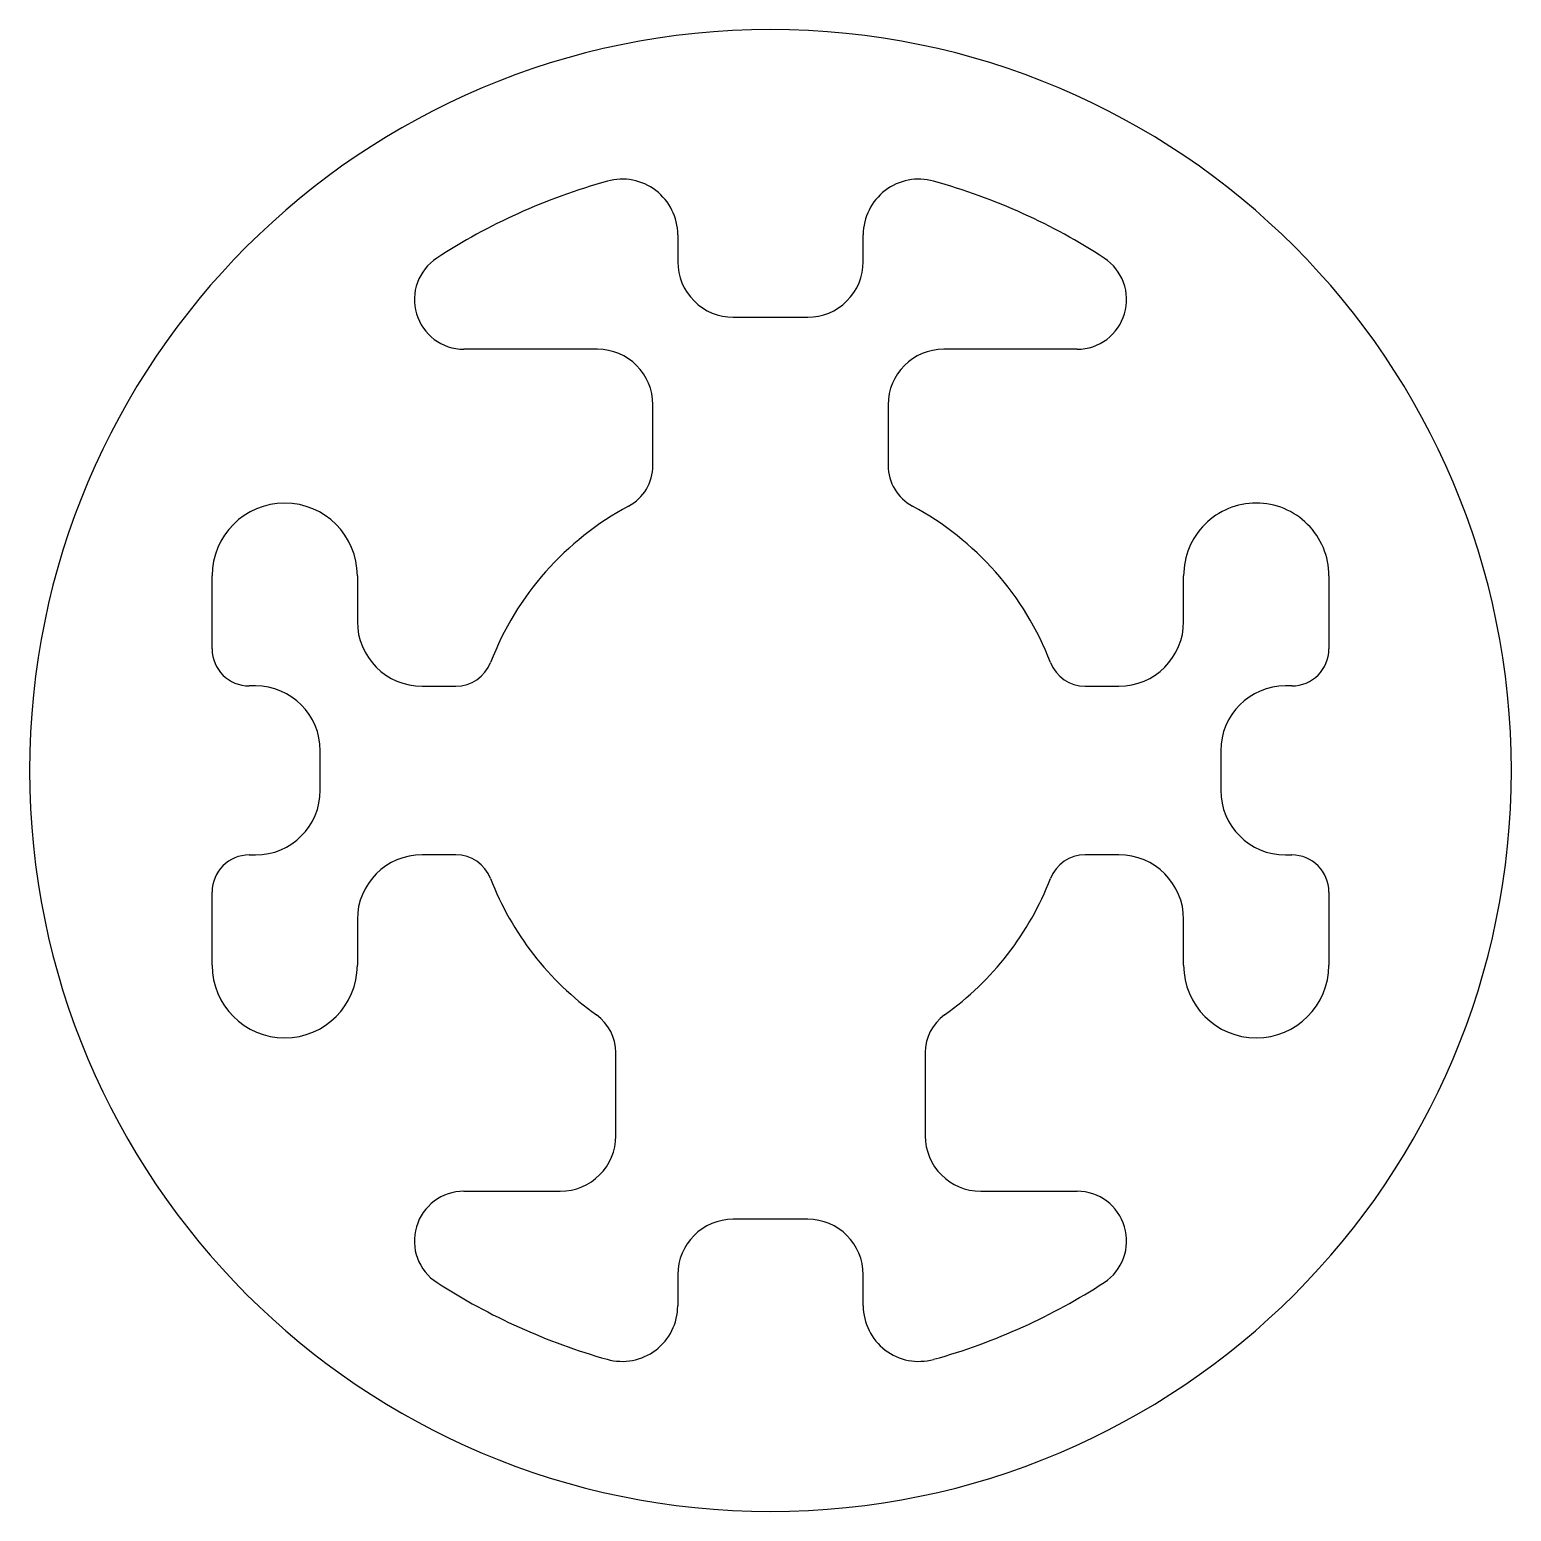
# Model space of a CAD drawing. Extents: x 2982.9 to 3022.9, y 1185.3 to 1225.3.
import ezdxf

# ---------------------------------------------------------------- set-up
doc = ezdxf.new("R2010")
doc.units = 0
doc.layers.get('0').update_dxf_attribs({"linetype": 'CONTINUOUS'})

msp = doc.modelspace()

# ---------------------------------------------------------------- linework, layer by layer
for p, q in [((3000.381, 1219.782), (3000.381, 1219.054)), ((3005.388, 1219.054), (3005.388, 1219.782)), ((3001.881, 1217.554), (3003.888, 1217.554)), ((2998.21, 1216.69), (2994.61, 1216.69)), ((3011.159, 1216.69), (3007.56, 1216.69)), ((2999.71, 1213.555), (2999.71, 1215.19)), ((3006.06, 1215.19), (3006.06, 1213.555)), ((2987.811, 1208.6), (2987.811, 1210.578)), ((2991.731, 1210.578), (2991.731, 1209.344)), ((3014.038, 1209.344), (3014.038, 1210.578)), ((3017.958, 1210.578), (3017.958, 1208.6)), ((2988.981, 1207.6), (2988.811, 1207.6)), ((2993.481, 1207.594), (2994.394, 1207.594)), ((3011.375, 1207.594), (3012.288, 1207.594)), ((3016.958, 1207.6), (3016.788, 1207.6)), ((2990.731, 1204.788), (2990.731, 1205.85)), ((3015.038, 1205.85), (3015.038, 1204.788)), ((2988.811, 1203.038), (2988.981, 1203.038)), ((2994.394, 1203.044), (2993.481, 1203.044)), ((3012.288, 1203.044), (3011.375, 1203.044)), ((3016.788, 1203.038), (3016.958, 1203.038)), ((2987.811, 1200.06), (2987.811, 1202.038)), ((3017.958, 1202.038), (3017.958, 1200.06)), ((2991.731, 1201.294), (2991.731, 1200.06)), ((3014.038, 1200.06), (3014.038, 1201.294)), ((2998.71, 1195.46), (2998.71, 1197.703)), ((3007.06, 1197.703), (3007.06, 1195.46)), ((2994.61, 1193.96), (2997.21, 1193.96)), ((3008.56, 1193.96), (3011.159, 1193.96)), ((3003.888, 1193.204), (3001.881, 1193.204)), ((3000.381, 1191.704), (3000.381, 1190.868)), ((3005.388, 1190.868), (3005.388, 1191.704))]:
    msp.add_line(p, q)
for centre, radius, start, end in [((3002.885, 1205.319), 20, 90, 270), ((3002.885, 1205.319), 20, 270, 90), ((3002.884, 1205.318), 16.507, 105.4681, 114.406), ((2998.881, 1219.782), 1.5, 359.9991, 105.4681), ((3006.888, 1219.782), 1.5, 74.5333, 180.0009), ((3002.885, 1205.318), 16.507, 65.594, 74.532), ((3002.885, 1205.319), 16.507, 114.4098, 123.0621), ((3002.885, 1205.319), 16.507, 56.9379, 65.5902), ((2994.61, 1218.03), 1.34, 123.0621, 270), ((3001.881, 1219.054), 1.5, 179.9991, 270), ((3003.888, 1219.054), 1.5, 270, 0.0009), ((3011.159, 1218.03), 1.34, 270, 56.9379), ((2998.21, 1215.19), 1.5, 0, 90), ((3007.56, 1215.19), 1.5, 90, 180), ((2998.46, 1213.555), 1.25, 298.2463, 0), ((3007.31, 1213.555), 1.25, 180, 241.7537), ((2989.771, 1210.578), 1.96, 360, 180), ((3002.885, 1205.319), 8.1, 118.2463, 158.9066), ((3002.885, 1205.319), 8.1, 21.0934, 61.7537), ((3015.998, 1210.578), 1.96, 89.9993, 180), ((3015.998, 1210.578), 1.96, 0.0006, 90.0007), ((2993.481, 1209.344), 1.75, 180, 270), ((3012.288, 1209.344), 1.75, 270, 360), ((2988.811, 1208.6), 1, 180, 270), ((3016.958, 1208.6), 1, 270, 0), ((2994.394, 1208.594), 1, 270, 338.9066), ((3011.375, 1208.594), 1, 201.0934, 270), ((2988.981, 1205.85), 1.75, 0, 90), ((3016.788, 1205.85), 1.75, 90, 180), ((2988.981, 1204.788), 1.75, 270, 0), ((3016.788, 1204.788), 1.75, 180, 270), ((2988.811, 1202.038), 1, 90, 180), ((2993.481, 1201.294), 1.75, 90, 180), ((2994.394, 1202.044), 1, 21.0934, 90), ((3011.375, 1202.044), 1, 90, 158.9066), ((3012.288, 1201.294), 1.75, 0, 90), ((3016.958, 1202.038), 1, 360, 90), ((3002.885, 1205.319), 8.1, 201.0934, 234.5344), ((3002.885, 1205.319), 8.1, 305.4656, 338.9066), ((2989.771, 1200.06), 1.96, 180, 360), ((3015.998, 1200.06), 1.96, 180.0006, 0.0006), ((2997.46, 1197.703), 1.25, 0, 54.5344), ((3008.31, 1197.703), 1.25, 125.4656, 180), ((2997.21, 1195.46), 1.5, 270, 0), ((3008.56, 1195.46), 1.5, 180, 270), ((2994.61, 1192.62), 1.34, 90, 237.2299), ((3011.159, 1192.62), 1.34, 303.0663, 90), ((3001.881, 1191.704), 1.5, 90, 180), ((3003.888, 1191.704), 1.5, 360, 90), ((3003.097, 1205.804), 17.02, 237.2299, 254.2371), ((3002.892, 1205.318), 16.492, 294.4061, 303.0663), ((2998.881, 1190.868), 1.5, 254.2371, 0), ((3006.888, 1190.868), 1.5, 180, 285.4682), ((3002.885, 1205.332), 16.507, 285.4682, 294.4061)]:
    msp.add_arc(centre, radius, start, end)

doc.saveas('drawing.dxf')
